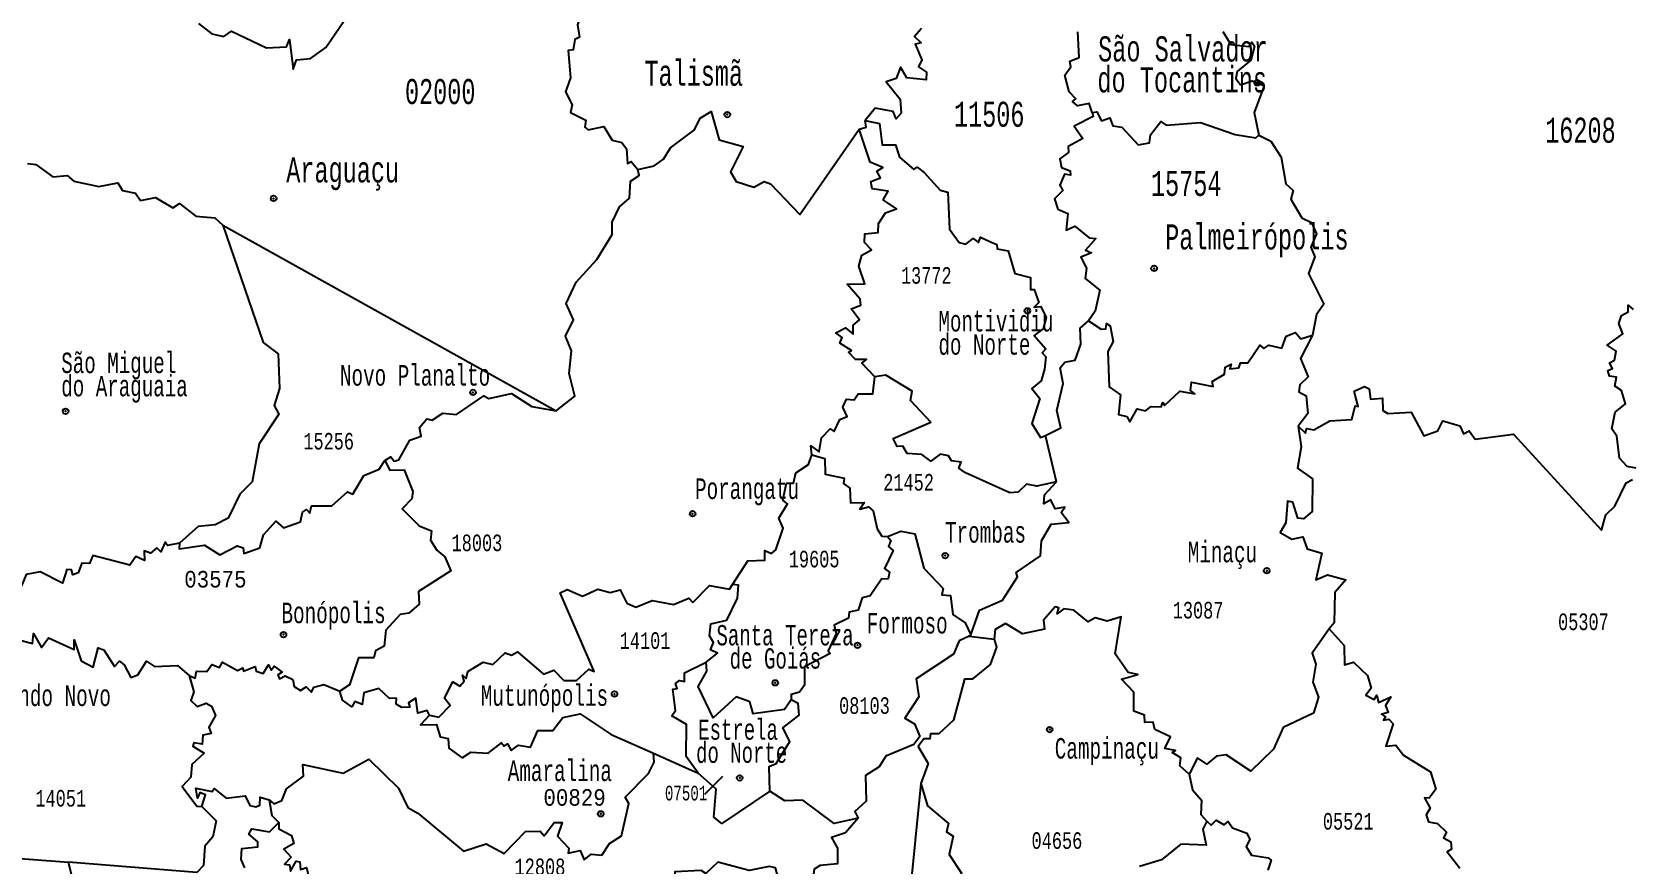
# Model space of a CAD drawing. Header units: millimetres. Extents: x 9851 to 10267, y 23387 to 23778.
# Drawn here: x 10088.58 to 10114.41, y 23584.72 to 23598.18 of the extents above; entities that cross this region are included whole.
import ezdxf
from ezdxf.enums import TextEntityAlignment as Align

# ---------------------------------------------------------------- set-up
doc = ezdxf.new("R2010")
doc.units = ezdxf.units.MM
doc.layers.add('3', color=7, linetype='Continuous')
doc.styles.add('MONOTXT', font='MONOTXT', dxfattribs={"height": 0.2})

# ---------------------------------------------------------------- blocks, each defined once
blk = doc.blocks.new('SEDE')
at = {"layer": '3', "color": 7, "linetype": 'Continuous'}
blk.add_circle((0, 0), 0.00451, dxfattribs=at)

msp = doc.modelspace()

# ---------------------------------------------------------------- linework, layer by layer
at = {"color": 7, "linetype": 'Continuous'}
for p, q in [((10091.665, 23595.056), (10097.061, 23592.05)), ((10105.151, 23590.901), (10104.975, 23591.649)), ((10103.768, 23588.426), (10103.739, 23588.407)), ((10103.739, 23588.407), (10104.143, 23588.355)), ((10098.631, 23586.511), (10099.353, 23586.19)), ((10099.463, 23585.849), (10099.757, 23586.138))]:
    msp.add_line(p, q, dxfattribs=at)
for points in [[(10097.13, 23599.463), (10097.28, 23598.725), (10097.461, 23598.47), (10097.401, 23598.295), (10097.434, 23598.097), (10097.358, 23598.06), (10097.334, 23597.892), (10097.253, 23597.878), (10097.292, 23597.438), (10097.212, 23597.21), (10097.316, 23597.002), (10097.292, 23596.876), (10097.539, 23596.753), (10097.521, 23596.639), (10097.578, 23596.597), (10097.831, 23596.651), (10097.962, 23596.429), (10098.119, 23596.39), (10098.195, 23596.292), (10098.215, 23596.05), (10098.272, 23596.087), (10098.382, 23595.957)], [(10091.271, 23598.316), (10091.49, 23598.149), (10091.684, 23598.109), (10091.805, 23598.194), (10092.373, 23597.923), (10092.698, 23597.939), (10092.746, 23598.056), (10092.805, 23597.578), (10092.856, 23597.732), (10093.087, 23597.75), (10093.334, 23597.929), (10093.707, 23598.472)], [(10102.966, 23598.239), (10102.857, 23598.109), (10102.963, 23598.007), (10102.863, 23597.984), (10102.973, 23597.727), (10102.92, 23597.618), (10103.046, 23597.531), (10103.041, 23597.408), (10102.73, 23597.436), (10102.63, 23597.609), (10102.556, 23597.426), (10102.394, 23597.376), (10102.622, 23597.091), (10102.64, 23596.867), (10102.557, 23596.773), (10102.508, 23596.896), (10102.219, 23596.945), (10102.057, 23596.75)], [(10105.728, 23596.878), (10105.682, 23597.023), (10105.489, 23596.983), (10105.412, 23597.057), (10105.464, 23597.101), (10105.354, 23597.214), (10105.288, 23597.483), (10105.384, 23597.616), (10105.367, 23597.71), (10105.517, 23597.767), (10105.497, 23598.183)], [(10107.842, 23598.186), (10107.973, 23597.976), (10108.264, 23597.946), (10108.308, 23598.017), (10108.352, 23597.949), (10108.295, 23597.723), (10108.075, 23597.542), (10108.053, 23597.427), (10108.126, 23597.326), (10108.318, 23597.39), (10108.508, 23597.309), (10108.347, 23596.877), (10108.426, 23596.513)], [(10098.382, 23595.957), (10098.646, 23596.013), (10098.792, 23596.124), (10098.906, 23596.306), (10099.297, 23596.596), (10099.387, 23596.788), (10099.566, 23596.893), (10099.694, 23596.436), (10100.083, 23596.325), (10099.879, 23595.918), (10099.968, 23595.761), (10100.256, 23595.667), (10100.421, 23595.762), (10100.526, 23595.725), (10101, 23595.225), (10101.958, 23596.606)], [(10101.958, 23596.606), (10102.071, 23596.638), (10102.057, 23596.75)], [(10102.057, 23596.75), (10102.289, 23596.699), (10102.333, 23596.353), (10102.547, 23596.354), (10102.611, 23596.155), (10102.843, 23595.954), (10102.896, 23595.991), (10103.009, 23595.904), (10103.268, 23595.62), (10103.391, 23595.586), (10103.42, 23594.99), (10103.578, 23594.774), (10103.685, 23594.747), (10103.805, 23594.839), (10103.89, 23594.772), (10103.922, 23594.858), (10104.075, 23594.79), (10104.186, 23594.742), (10104.191, 23594.669), (10104.37, 23594.641), (10104.479, 23594.275), (10104.733, 23594.205), (10104.729, 23594.014), (10104.79, 23594.015), (10104.867, 23593.801), (10104.79, 23593.728), (10104.9, 23593.736), (10104.982, 23593.558), (10104.934, 23593.377), (10104.789, 23593.27), (10104.977, 23593.055), (10104.919, 23592.988), (10104.977, 23592.922), (10104.959, 23592.723), (10104.904, 23592.536), (10104.751, 23592.41), (10104.88, 23592.249), (10104.751, 23591.845), (10104.892, 23591.62), (10104.975, 23591.649)], [(10105.728, 23596.878), (10105.743, 23596.811), (10105.435, 23596.655), (10105.577, 23596.455), (10105.341, 23596.328), (10105.348, 23596.232), (10105.206, 23596.127), (10105.234, 23595.99), (10105.373, 23595.933), (10105.375, 23595.863), (10105.28, 23595.879), (10105.205, 23595.699), (10105.252, 23595.615), (10105.12, 23595.481), (10105.171, 23595.314), (10105.334, 23595.245), (10105.309, 23594.974), (10105.45, 23595.037), (10105.68, 23594.848), (10105.786, 23594.838), (10105.619, 23594.65), (10105.715, 23594.607), (10105.547, 23594.534), (10105.637, 23594.356), (10105.614, 23594.194), (10105.852, 23594.005), (10105.774, 23593.663), (10105.669, 23593.508)], [(10105.728, 23596.878), (10105.803, 23596.889), (10105.877, 23596.745), (10106.015, 23596.791), (10106.065, 23596.662), (10106.209, 23596.638), (10106.474, 23596.353), (10106.657, 23596.388), (10106.671, 23596.515), (10106.838, 23596.729), (10106.923, 23596.672), (10107.479, 23596.714), (10108.039, 23596.52), (10108.373, 23596.466), (10108.426, 23596.513)], [(10102.211, 23592.601), (10102.004, 23592.82), (10102.078, 23592.882), (10101.899, 23592.881), (10101.787, 23592.999), (10101.834, 23593.025), (10101.648, 23593.147), (10101.684, 23593.237), (10101.583, 23593.312), (10101.74, 23593.394), (10101.863, 23593.293), (10101.862, 23593.438), (10101.965, 23593.524), (10101.828, 23593.701), (10101.988, 23593.759), (10101.977, 23593.859), (10101.765, 23594.102), (10102.053, 23594.107), (10101.952, 23594.39), (10102.005, 23594.571), (10102.16, 23594.656), (10102.045, 23594.774), (10102.052, 23594.916), (10102.265, 23594.937), (10102.272, 23595.082), (10102.385, 23595.252), (10102.564, 23595.32), (10102.347, 23595.462), (10102.429, 23595.607), (10102.17, 23595.641), (10102.147, 23595.763), (10102.307, 23595.818), (10102.243, 23595.927), (10102.341, 23595.987), (10102.138, 23596.072), (10101.958, 23596.606)], [(10108.426, 23596.513), (10108.619, 23596.415), (10108.787, 23596.155), (10108.859, 23595.724), (10108.98, 23595.615), (10108.939, 23595.473), (10109.121, 23595.175), (10109.278, 23595.097), (10109.359, 23594.912), (10109.267, 23594.699), (10109.329, 23594.541), (10109.225, 23594.274), (10109.473, 23593.777), (10109.357, 23593.609), (10109.29, 23593.277)], [(10088.505, 23596.054), (10088.645, 23596.034), (10088.92, 23595.834), (10089.15, 23595.86), (10089.258, 23595.767), (10089.659, 23595.682), (10089.968, 23595.737), (10090.044, 23595.617), (10090.253, 23595.571), (10090.336, 23595.451), (10090.577, 23595.504), (10090.859, 23595.337), (10090.965, 23595.403), (10091.229, 23595.198), (10091.54, 23595.172), (10091.665, 23595.056)], [(10097.061, 23592.05), (10097.362, 23592.289), (10097.267, 23592.657), (10097.308, 23593.023), (10097.208, 23593.259), (10097.337, 23593.525), (10097.219, 23593.788), (10097.382, 23594.134), (10097.719, 23594.501), (10097.965, 23594.901), (10097.966, 23595.105), (10098.082, 23595.35), (10098.245, 23595.493), (10098.259, 23595.767), (10098.403, 23595.86), (10098.382, 23595.957)], [(10091.665, 23595.056), (10092.319, 23593.157), (10092.562, 23592.974), (10092.583, 23592.413), (10092.497, 23592.138), (10092.574, 23591.996), (10092.257, 23591.516), (10092.141, 23590.904), (10091.94, 23590.701), (10091.755, 23590.312), (10091.545, 23590.206), (10091.267, 23590.177), (10090.966, 23589.908)], [(10114.529, 23591.12), (10114.384, 23591.149), (10114.255, 23591.284), (10114.214, 23591.64), (10114.134, 23591.758), (10114.188, 23592.028), (10114.352, 23592.165), (10114.29, 23592.377), (10114.182, 23592.45), (10114.21, 23592.593), (10114.094, 23592.61), (10114.067, 23592.703), (10114.146, 23592.734), (10114.098, 23592.829), (10114.177, 23592.872), (10114.203, 23593.018), (10114.057, 23593.114), (10114.311, 23593.298), (10114.249, 23593.463), (10114.29, 23593.591), (10114.397, 23593.653), (10114.399, 23593.759), (10114.48, 23593.692)], [(10104.975, 23591.649), (10105.22, 23591.777), (10105.159, 23592.057), (10105.258, 23592.491), (10105.21, 23592.747), (10105.287, 23592.84), (10105.453, 23592.871), (10105.544, 23593.129), (10105.536, 23593.387), (10105.669, 23593.508)], [(10105.669, 23593.508), (10105.876, 23593.369), (10105.95, 23593.378), (10105.96, 23593.465), (10106.02, 23593.423), (10106.07, 23593.173), (10105.981, 23593.009), (10106.004, 23592.439), (10106.185, 23592.31), (10106.154, 23591.989), (10106.288, 23591.959), (10106.339, 23591.873), (10106.458, 23592.081), (10106.589, 23592.049), (10106.684, 23592.122), (10106.845, 23592.117), (10106.872, 23592.186), (10106.9, 23592.136), (10107.148, 23592.37), (10107.387, 23592.326), (10107.317, 23592.38), (10107.335, 23592.513), (10107.685, 23592.442), (10107.667, 23592.527), (10107.868, 23592.641), (10107.877, 23592.757), (10107.974, 23592.803), (10107.956, 23592.73), (10108.102, 23592.747), (10108.129, 23592.825), (10108.248, 23592.827), (10108.438, 23593.115), (10108.505, 23593.059), (10108.587, 23593.111), (10108.798, 23593.066), (10108.868, 23593.26), (10109.017, 23593.316), (10109.103, 23593.217), (10109.29, 23593.277)], [(10109.29, 23593.277), (10109.099, 23592.897), (10109.223, 23592.6), (10109.086, 23592.47), (10109.07, 23592.36), (10109.192, 23592.294), (10109.219, 23592.005), (10109.058, 23591.803)], [(10105.151, 23590.901), (10104.834, 23590.83), (10104.664, 23590.863), (10104.532, 23590.737), (10104.396, 23590.721), (10103.677, 23591.046), (10103.57, 23591.121), (10103.609, 23591.218), (10103.453, 23591.24), (10103.406, 23591.322), (10103.268, 23591.349), (10103.12, 23591.236), (10102.972, 23591.345), (10102.736, 23591.359), (10102.668, 23591.48), (10102.572, 23591.473), (10102.507, 23591.6), (10103.12, 23591.865), (10102.792, 23592.217), (10102.815, 23592.371), (10102.392, 23592.625), (10102.211, 23592.601)], [(10101.195, 23591.341), (10101.178, 23591.485), (10101.313, 23591.387), (10101.349, 23591.616), (10101.49, 23591.761), (10101.554, 23591.715), (10101.648, 23591.91), (10101.765, 23591.961), (10101.693, 23592.107), (10101.752, 23592.237), (10101.879, 23592.228), (10101.943, 23592.328), (10102.179, 23592.326), (10102.211, 23592.601)], [(10109.058, 23591.803), (10109.181, 23591.691), (10109.193, 23591.766), (10109.311, 23591.743), (10109.573, 23591.889), (10109.926, 23591.909), (10109.983, 23592.132), (10110.033, 23592.12), (10109.965, 23592.367), (10110.132, 23592.443), (10110.207, 23592.407), (10110.232, 23592.238), (10110.425, 23592.257), (10110.429, 23592.057), (10110.513, 23592.005), (10110.888, 23592.028), (10111.093, 23591.644), (10111.318, 23591.726), (10111.398, 23591.889), (10111.674, 23591.807), (10111.735, 23591.678), (10111.825, 23591.724), (10111.921, 23591.591), (10112.544, 23591.671), (10113.967, 23590.12), (10114.038, 23590.37), (10114.182, 23590.51), (10114.367, 23590.886), (10114.467, 23590.938)], [(10094.286, 23591.249), (10094.387, 23591.304), (10094.441, 23591.236), (10094.513, 23591.259), (10094.693, 23591.574), (10094.875, 23591.638), (10094.85, 23591.783), (10094.964, 23591.922), (10095.053, 23591.898), (10095.226, 23592.01), (10095.444, 23591.991), (10095.891, 23592.293), (10095.969, 23592.249), (10096.334, 23592.333), (10096.666, 23592.118), (10097.061, 23592.05)], [(10109.058, 23591.803), (10109.108, 23591.467), (10109.05, 23591.123), (10109.291, 23590.952), (10109.288, 23590.421), (10109.146, 23590.303), (10109.055, 23590.315), (10108.973, 23590.573), (10108.887, 23590.59), (10108.858, 23590.237), (10108.769, 23590.082), (10108.958, 23589.975), (10109.137, 23590.011), (10109.203, 23589.819), (10109.441, 23589.747), (10109.348, 23589.318), (10109.532, 23589.399), (10109.831, 23589.314), (10109.655, 23589.11), (10109.644, 23588.62), (10109.56, 23588.522)], [(10099.913, 23589.239), (10100.161, 23589.625), (10100.432, 23589.635), (10100.431, 23589.788), (10100.539, 23589.744), (10100.614, 23589.802), (10100.731, 23590.153), (10100.66, 23590.315), (10100.801, 23590.547), (10100.723, 23590.607), (10100.786, 23590.88), (10100.896, 23590.88), (10100.933, 23591.046), (10101.138, 23591.181), (10101.195, 23591.341)], [(10101.195, 23591.341), (10101.405, 23591.277), (10101.407, 23591.028), (10101.715, 23590.959), (10101.707, 23590.874), (10101.808, 23590.801), (10101.818, 23590.56), (10102.038, 23590.567), (10101.968, 23590.459), (10102.11, 23590.499), (10102.186, 23590.431), (10102.252, 23590.143), (10102.327, 23590.023), (10102.416, 23590.019)], [(10090.966, 23589.908), (10090.963, 23589.817), (10091.369, 23589.877), (10091.617, 23589.719), (10091.9, 23589.864), (10091.994, 23589.832), (10092.009, 23589.74), (10092.264, 23589.836), (10092.327, 23590.046), (10092.527, 23590.266), (10092.649, 23590.158), (10092.925, 23590.253), (10092.958, 23590.409), (10093.02, 23590.453), (10093.073, 23590.396), (10093.1, 23590.515), (10093.429, 23590.513), (10093.681, 23590.74), (10093.768, 23590.704), (10093.947, 23591.006), (10094.194, 23591.107), (10094.286, 23591.249)], [(10094.286, 23591.249), (10094.367, 23591.091), (10094.6, 23591.098), (10094.741, 23590.745), (10094.725, 23590.628), (10094.569, 23590.463), (10094.841, 23590.188), (10095.04, 23590.108), (10095.024, 23589.958), (10095.129, 23589.797), (10095.259, 23589.686), (10095.356, 23589.462), (10094.832, 23589.129), (10094.84, 23588.923), (10094.675, 23588.778), (10094.538, 23588.755), (10094.304, 23588.499), (10094.275, 23588.244), (10094.138, 23588.168), (10094.11, 23588.054), (10093.861, 23588.053), (10093.717, 23587.615), (10093.561, 23587.515)], [(10103.768, 23588.426), (10103.908, 23588.827), (10104.278, 23588.987), (10104.522, 23589.365), (10104.497, 23589.435), (10104.894, 23589.706), (10104.906, 23589.946), (10105.064, 23590.217), (10105.35, 23590.243), (10105.225, 23590.405), (10105.287, 23590.489), (10105.131, 23590.467), (10105.061, 23590.61), (10104.949, 23590.547), (10104.959, 23590.69), (10105.151, 23590.901)], [(10102.416, 23590.019), (10102.632, 23590.104), (10102.859, 23590.059), (10103.006, 23589.502), (10103.32, 23589.176), (10103.294, 23589.075), (10103.437, 23589.063), (10103.476, 23588.754), (10103.676, 23588.621), (10103.768, 23588.426)], [(10090.966, 23589.908), (10090.774, 23589.873), (10090.736, 23589.923), (10090.664, 23589.771), (10090.6, 23589.834), (10090.498, 23589.749), (10090.397, 23589.783), (10090.398, 23589.631), (10090.262, 23589.694), (10090.162, 23589.551), (10089.567, 23589.711), (10089.509, 23589.579), (10089.387, 23589.583), (10089.329, 23589.427), (10089.243, 23589.399), (10089.222, 23589.48), (10089.144, 23589.485), (10089.075, 23589.262), (10088.715, 23589.447), (10088.487, 23589.403), (10088.413, 23589.218), (10088.243, 23589.228), (10088.207, 23589.323)], [(10102.416, 23590.019), (10102.47, 23589.953), (10102.435, 23589.854), (10102.51, 23589.791), (10102.371, 23589.497), (10102.448, 23589.442), (10102.431, 23589.332), (10102.318, 23589.328), (10102.138, 23589.059), (10102.008, 23589.023), (10101.941, 23588.824), (10101.797, 23588.791), (10101.786, 23588.698), (10101.554, 23588.581), (10101.587, 23588.447), (10101.456, 23588.165), (10101.493, 23588.122), (10101.073, 23587.908), (10101.075, 23587.612), (10100.996, 23587.499), (10100.857, 23587.46), (10100.858, 23587.374)], [(10095.008, 23587.127), (10095.163, 23587.095), (10095.346, 23587.281), (10095.252, 23587.4), (10095.386, 23587.665), (10095.499, 23587.598), (10095.573, 23587.676), (10095.542, 23587.772), (10095.603, 23587.717), (10095.628, 23587.832), (10095.879, 23587.985), (10096.033, 23587.948), (10096.231, 23588.133), (10096.337, 23588.097), (10096.432, 23588.153), (10096.853, 23587.791), (10097.022, 23587.855), (10097.18, 23587.688), (10097.387, 23587.689), (10097.585, 23587.872), (10097.673, 23587.832), (10097.121, 23589.108), (10097.235, 23589.162), (10097.483, 23589.051), (10097.734, 23589.165), (10097.932, 23589.112), (10098.093, 23589.155), (10098.201, 23588.938), (10098.348, 23588.874), (10098.612, 23588.984), (10098.954, 23588.915), (10099.204, 23589.019), (10099.267, 23588.948), (10099.541, 23589.222), (10099.86, 23589.166), (10099.913, 23589.239)], [(10099.483, 23587.985), (10099.667, 23588.129), (10099.555, 23588.185), (10099.604, 23588.302), (10099.541, 23588.409), (10099.56, 23588.603), (10099.819, 23588.662), (10099.99, 23589.017), (10100.007, 23589.231), (10099.913, 23589.239)], [(10107.298, 23586.17), (10107.147, 23586.305), (10107.161, 23586.434), (10107.024, 23586.522), (10107.077, 23586.556), (10106.906, 23586.586), (10106.994, 23586.775), (10106.744, 23586.896), (10106.715, 23587.014), (10106.582, 23587.008), (10106.572, 23587.128), (10106.401, 23587.193), (10106.401, 23587.501), (10106.204, 23587.706), (10106.468, 23587.784), (10106.31, 23587.815), (10106.102, 23588.117), (10106.196, 23588.715), (10105.969, 23588.649), (10105.776, 23588.702), (10105.662, 23588.639), (10105.433, 23588.826), (10105.272, 23588.844), (10105.162, 23588.768), (10105.191, 23588.861), (10105.128, 23588.878), (10104.939, 23588.665), (10104.959, 23588.517), (10104.599, 23588.444), (10104.327, 23588.608), (10104.16, 23588.511), (10104.143, 23588.355)], [(10109.56, 23588.522), (10109.289, 23588.127), (10109.347, 23587.954), (10109.299, 23587.661), (10109.388, 23587.419), (10109.31, 23587.157), (10108.815, 23586.924), (10108.662, 23586.578), (10108.296, 23586.219), (10107.894, 23586.487), (10107.74, 23586.465), (10107.584, 23586.336), (10107.431, 23586.434), (10107.298, 23586.17)], [(10109.56, 23588.522), (10109.804, 23588.254), (10109.812, 23587.938), (10109.956, 23587.986), (10110.18, 23587.768), (10110.239, 23587.565), (10110.155, 23587.452), (10110.287, 23587.382), (10110.331, 23587.451), (10110.357, 23587.331), (10110.56, 23587.423), (10110.475, 23587.283), (10110.515, 23587.171), (10110.406, 23587.145), (10110.473, 23587.098), (10110.442, 23587.043), (10110.524, 23587.061), (10110.594, 23586.987), (10110.479, 23586.624), (10110.642, 23586.639), (10110.762, 23586.477), (10111.202, 23586.211), (10111.286, 23585.931), (10111.18, 23585.785), (10111.103, 23585.79), (10111.195, 23585.619), (10111.128, 23585.516), (10111.17, 23585.398), (10111.312, 23585.371), (10111.458, 23585.235), (10111.409, 23585.142), (10111.529, 23585.077), (10111.539, 23584.957), (10111.47, 23584.914), (10111.568, 23584.791), (10111.673, 23584.649)], [(10088.409, 23588.336), (10088.59, 23588.288), (10088.606, 23588.448), (10088.734, 23588.22), (10088.847, 23588.375), (10089.261, 23588.19), (10089.262, 23588.346), (10089.378, 23588.003), (10089.572, 23587.904), (10089.649, 23588.213), (10089.742, 23588.181), (10089.915, 23587.912), (10089.994, 23587.999), (10090.072, 23587.939), (10090.178, 23587.738), (10090.291, 23587.781), (10090.433, 23587.998), (10090.564, 23587.911), (10090.932, 23587.931), (10091.125, 23587.769)], [(10103.739, 23588.407), (10103.578, 23588.327), (10103.487, 23588.111), (10102.884, 23587.712), (10102.923, 23587.421), (10102.698, 23587.078), (10102.854, 23586.984), (10102.942, 23586.779), (10102.844, 23586.652), (10102.392, 23586.464), (10102.281, 23586.288), (10102.063, 23586.148), (10102.071, 23585.737), (10101.89, 23585.57), (10101.943, 23585.46)], [(10104.143, 23588.355), (10104.183, 23588.229), (10104.08, 23587.946), (10103.786, 23587.71), (10103.663, 23587.706), (10103.487, 23587.047), (10103.248, 23586.826), (10103.112, 23586.822), (10103.101, 23586.745), (10103.008, 23586.741), (10102.912, 23586.617), (10103.078, 23586.344), (10102.957, 23586.019)], [(10091.125, 23587.769), (10091.222, 23587.724), (10091.241, 23587.838), (10091.407, 23587.832), (10091.488, 23587.948), (10091.611, 23587.895), (10091.663, 23587.986), (10091.903, 23587.85), (10091.993, 23587.891), (10092.002, 23587.836), (10092.192, 23587.915), (10092.208, 23587.836), (10092.321, 23587.801), (10092.404, 23587.942), (10092.45, 23587.856), (10092.497, 23587.92), (10092.627, 23587.824), (10092.559, 23587.777), (10092.582, 23587.714), (10092.674, 23587.761), (10092.801, 23587.702), (10092.821, 23587.59), (10092.925, 23587.526), (10093.015, 23587.586), (10093.101, 23587.499), (10093.141, 23587.577), (10093.302, 23587.624), (10093.561, 23587.515)], [(10099.353, 23586.19), (10099.162, 23586.456), (10099.166, 23586.976), (10098.932, 23587.114), (10098.991, 23587.201), (10098.944, 23587.549), (10099.013, 23587.56), (10098.99, 23587.641), (10099.052, 23587.685), (10099.137, 23587.671), (10099.136, 23587.811), (10099.483, 23587.985)], [(10100.858, 23587.374), (10100.753, 23587.217), (10100.247, 23587.147), (10100.189, 23587.343), (10099.971, 23587.425), (10099.6, 23587.081), (10099.356, 23587.588), (10099.495, 23587.837), (10099.483, 23587.985)], [(10091.125, 23587.769), (10091.198, 23587.506), (10091.152, 23587.361), (10091.253, 23587.265), (10091.395, 23587.322), (10091.483, 23587.271), (10091.55, 23587.122), (10091.442, 23586.931), (10091.481, 23586.827), (10091.342, 23586.803), (10091.335, 23586.656), (10091.197, 23586.677), (10091.18, 23586.623), (10091.367, 23586.514), (10091.168, 23586.33), (10091.147, 23586.121), (10091.007, 23585.972), (10091.246, 23585.652), (10091.326, 23585.651)], [(10095.008, 23587.127), (10094.973, 23587.204), (10094.821, 23587.156), (10094.789, 23587.403), (10094.669, 23587.328), (10094.692, 23587.256), (10094.56, 23587.249), (10094.471, 23587.304), (10094.474, 23587.403), (10094.362, 23587.394), (10094.191, 23587.559), (10093.949, 23587.489), (10093.92, 23587.3), (10093.804, 23587.346), (10093.754, 23587.263), (10093.601, 23587.367), (10093.561, 23587.515)], [(10100.517, 23585.896), (10100.505, 23586.298), (10100.619, 23586.343), (10100.84, 23586.702), (10100.723, 23586.919), (10100.987, 23587.128), (10100.975, 23587.315), (10100.858, 23587.374)], [(10095.008, 23587.127), (10094.862, 23586.972), (10095.122, 23586.975), (10095.182, 23586.777), (10095.314, 23586.75), (10095.323, 23586.592), (10095.537, 23586.434), (10095.681, 23586.529), (10095.957, 23586.509), (10096.177, 23586.679), (10096.22, 23586.626), (10096.273, 23586.664), (10096.332, 23586.557), (10096.451, 23586.639), (10096.642, 23586.609), (10096.764, 23586.879), (10097.002, 23586.876), (10097.168, 23587.087), (10097.446, 23587.147), (10097.95, 23586.814), (10098.631, 23586.511)], [(10092.415, 23585.754), (10092.493, 23585.689), (10092.623, 23585.743), (10092.695, 23585.933), (10092.972, 23586.137), (10092.96, 23586.33), (10093.611, 23586.189), (10094.027, 23586.415), (10094.511, 23585.945), (10094.661, 23585.63), (10094.82, 23585.541), (10095.56, 23584.927), (10095.928, 23585.042), (10096.215, 23584.889), (10096.56, 23585.242), (10096.802, 23585.248), (10096.864, 23585.175), (10097.025, 23585.387), (10097.156, 23585.387), (10097.078, 23585.171), (10097.265, 23584.972), (10097.251, 23584.895), (10097.445, 23584.939), (10097.514, 23584.787), (10097.622, 23584.876), (10097.795, 23584.863), (10097.919, 23585.051), (10098.114, 23585.176), (10098.233, 23585.696), (10098.172, 23585.8), (10098.551, 23586.182), (10098.643, 23586.364), (10098.631, 23586.511)], [(10100.517, 23585.896), (10099.738, 23585.376), (10099.609, 23585.478), (10099.647, 23585.931), (10099.353, 23586.19)], [(10107.298, 23586.17), (10107.352, 23585.916), (10107.494, 23585.749), (10107.487, 23585.52), (10107.581, 23585.412)], [(10091.326, 23585.651), (10091.389, 23585.839), (10091.294, 23585.875), (10091.255, 23585.781), (10091.23, 23585.943), (10091.495, 23585.892), (10091.527, 23585.937), (10091.721, 23585.781), (10092.027, 23585.823), (10092.102, 23585.667), (10092.201, 23585.642), (10092.267, 23585.671), (10092.273, 23585.798), (10092.415, 23585.754)], [(10102.957, 23586.019), (10102.771, 23584.177), (10100.669, 23583.877), (10099.951, 23581.521), (10099.39, 23581.07), (10099.28, 23581.118), (10098.98, 23580.947), (10098.756, 23581)], [(10101.943, 23585.46), (10101.557, 23585.375), (10101.05, 23585.753), (10100.755, 23585.738), (10100.517, 23585.896)], [(10102.957, 23586.019), (10103.066, 23585.657), (10103.404, 23585.376), (10103.37, 23585.237), (10103.481, 23585.171), (10103.413, 23584.872), (10103.617, 23584.568), (10103.521, 23584.408), (10103.635, 23584.026), (10103.585, 23583.925), (10103.708, 23583.849), (10103.731, 23583.724), (10103.669, 23583.555), (10103.525, 23583.521)], [(10091.326, 23585.651), (10091.557, 23585.414), (10091.503, 23585.16), (10091.377, 23585.009), (10091.352, 23584.693), (10091.246, 23584.579), (10089.171, 23584.75)], [(10092.415, 23585.754), (10092.461, 23585.501), (10092.572, 23585.392)], [(10092.024, 23584.656), (10091.965, 23584.79), (10091.972, 23584.968), (10092.233, 23584.998), (10092.233, 23585.079), (10092.088, 23585.199), (10092.137, 23585.285), (10092.42, 23585.238), (10092.572, 23585.392)], [(10092.572, 23585.392), (10092.575, 23585.289), (10092.778, 23585.179), (10092.813, 23585.051), (10092.652, 23584.959), (10092.77, 23584.829), (10092.667, 23584.714), (10092.744, 23584.707), (10092.762, 23584.602), (10092.851, 23584.764), (10092.912, 23584.753), (10092.925, 23584.628), (10093.022, 23584.662), (10093.06, 23584.499), (10093.295, 23584.331), (10093.158, 23584.117), (10093.22, 23584.086), (10093.192, 23583.961), (10093.306, 23583.994)], [(10101.943, 23585.46), (10101.74, 23585.221), (10101.511, 23585.147), (10101.607, 23584.972), (10101.607, 23584.722), (10101.326, 23584.696), (10101.234, 23584.633), (10101.218, 23584.51), (10101.081, 23584.46), (10100.642, 23584.518), (10100.607, 23584.654), (10100.502, 23584.679), (10100.178, 23584.614), (10099.673, 23584.75), (10099.477, 23584.563), (10099.406, 23584.612), (10098.98, 23584.59), (10098.918, 23583.781), (10098.986, 23583.492)], [(10107.581, 23585.412), (10107.516, 23585.282), (10107.572, 23585.025), (10107.162, 23585.041), (10106.847, 23584.783), (10106.496, 23584.678)], [(10107.581, 23585.412), (10107.655, 23585.346), (10107.733, 23585.429), (10107.865, 23585.354), (10107.929, 23585.408), (10107.996, 23585.305), (10108.228, 23585.217), (10108.277, 23585.112), (10108.221, 23585.001), (10108.303, 23584.863), (10108.573, 23584.82), (10108.624, 23584.778), (10108.569, 23584.618)], [(10087.893, 23584.846), (10089.171, 23584.75)], [(10089.319, 23583.541), (10089.243, 23583.972), (10089.264, 23584.373), (10089.171, 23584.75)]]:
    msp.add_lwpolyline(points, dxfattribs=at)
for p in [(10108.383, 23597.335), (10099.827, 23596.843), (10092.488, 23595.488), (10106.73, 23594.355), (10104.68, 23593.668), (10095.713, 23592.349), (10089.124, 23592.043), (10099.266, 23590.385), (10103.352, 23589.707), (10108.552, 23589.463), (10092.649, 23588.43), (10101.933, 23588.257), (10098.002, 23587.468), (10100.602, 23587.649), (10105.041, 23586.893), (10100.027, 23586.11), (10097.78, 23585.53)]:
    msp.add_point(p, dxfattribs=at)

# ---------------------------------------------------------------- block references
at = {"color": 7, "linetype": 'Continuous', "zscale": 10}
for p, xscale, yscale, rotation in [((10108.397, 23597.357), 10, 10, 0.6013893540582848), ((10099.827, 23596.843), 9.999981507008881, 9.999981507008881, 0.4493045804164953), ((10092.488, 23595.488), 10, 10, 0.3086943838918273), ((10106.73, 23594.355), 9.999976910833853, 9.999976910833853, 0.5667037687609201), ((10104.68, 23593.668), 10, 10, 0.5282805109618133), ((10095.713, 23592.349), 10, 10, 0.3564531435471238), ((10089.124, 23592.043), 9.999985201880168, 9.999985201880168, 0.2267849377982444), ((10099.266, 23590.385), 9.999985135960346, 9.999985135960346, 0.4167532633276237), ((10103.352, 23589.707), 10, 10, 0.4922609302955398), ((10108.552, 23589.463), 10.00001684269011, 10.00001684269011, 0.5893810228696171), ((10092.649, 23588.43), 9.99997802149684, 9.99997802149684, 0.2780122177772941), ((10101.933, 23588.257), 10, 10, 0.4602432412181757), ((10098.002, 23587.468), 9.999987333214968, 9.999987333214968, 0.3801999945090906), ((10100.602, 23587.649), 10, 10, 0.4322275198217741), ((10105.041, 23586.893), 9.999986025227274, 9.999986025227274, 0.5157412046256015), ((10100.027, 23586.11), 9.999982770327797, 9.999982770327797, 0.4148856764908868), ((10097.78, 23585.53), 10.0000193163013, 10.0000193163013, 0.3673919042163953)]:
    msp.add_blockref('SEDE', p, dxfattribs=dict(at, xscale=xscale, yscale=yscale, rotation=rotation))

# ---------------------------------------------------------------- texts
at = {"color": 7, "linetype": 'Continuous', "style": 'MONOTXT', "width": 0.649997}
for s, p in [(' S%%227o Salvador', (10108.568, 23597.703)), (' do Tocantins', (10108.556, 23597.204))]:
    msp.add_text(s, height=0.40638, rotation=359.9992, dxfattribs=at).set_placement(p, align=Align.RIGHT)
at = {"color": 7, "linetype": 'Continuous', "style": 'MONOTXT'}
for s, height, width, p in [('Talism%%227', 0.40511, 0.65, (10098.486, 23597.715)), ('Bon%%243polis', 0.33263, 0.649998, (10092.616, 23588.947))]:
    msp.add_text(s, height=height, dxfattribs=dict(at, width=width)).set_placement(p, align=Align.TOP_LEFT)
for s, height, width, p in [('02000', 0.4052, 0.649997, (10095.183, 23597.216)), ('16208', 0.4053, 0.650003, (10113.626, 23596.591)), ('15754', 0.4054, 0.650002, (10107.249, 23595.727)), ('15256', 0.2683, 0.705879, (10093.379, 23591.559)), ('21452', 0.2684, 0.705876, (10102.759, 23590.894)), ('18003', 0.2685, 0.705881, (10095.777, 23589.914)), ('19605', 0.2685, 0.70588, (10101.231, 23589.652)), ('13087', 0.2686, 0.70588, (10107.441, 23588.825)), ('05307', 0.2686, 0.705881, (10113.674, 23588.637)), ('14101', 0.2687, 0.705879, (10098.496, 23588.333)), ('08103', 0.2688, 0.705875, (10102.045, 23587.281)), ('14051', 0.269, 0.705888, (10089.045, 23585.782)), ('07501', 0.2373, 0.666671, (10099.16, 23585.866))]:
    msp.add_text(s, height=height, dxfattribs=dict(at, width=width)).set_placement(p, align=Align.MIDDLE)
for s, height, rotation, width, p in [('11506', 0.4053, 360, 0.650003, (10104.063, 23596.849)), ('13772', 0.268, 0, 0.705877, (10103.045, 23594.241)), ('05521', 0.269, 360, 0.705882, (10109.87, 23585.409)), ('04656', 0.269, 360, 0.70588, (10105.158, 23585.097)), ('12808', 0.2691, 360, 0.705883, (10096.796, 23584.672))]:
    msp.add_text(s, height=height, rotation=rotation, dxfattribs=dict(at, width=width)).set_placement(p, align=Align.MIDDLE)
for s, height, rotation, width, p in [('Aragua%%231u', 0.40543, 0, 0.649999, (10092.693, 23595.746)), ('Montividiu ', 0.33036, 359.9979, 0.649999, (10103.242, 23593.335)), ('do Norte', 0.3304, 359.9979, 0.649999, (10103.242, 23592.959)), ('S%%227o Miguel ', 0.33058, 359.9982, 0.649998, (10089.054, 23592.661)), ('do Araguaia', 0.33058, 359.9982, 0.649998, (10089.054, 23592.285)), ('Formoso', 0.3327, 0, 0.649996, (10102.081, 23588.448))]:
    msp.add_text(s, height=height, rotation=rotation, dxfattribs=dict(at, width=width)).set_placement(p)
for s, height, width, p in [('Palmeir%%243polis', 0.4056, 0.650002, (10106.909, 23594.661)), ('Porangatu', 0.3324, 0.650003, (10099.305, 23590.624)), ('Trombas', 0.3325, 0.649997, (10103.349, 23589.918)), ('03575', 0.2679, 0.868963, (10091.043, 23589.192)), ('Mundo Novo', 0.3329, 0.649996, (10087.984, 23587.275)), ('00829', 0.2683, 0.868963, (10096.852, 23585.661))]:
    msp.add_text(s, height=height, dxfattribs=dict(at, width=width)).set_placement(p)
at = {"color": 7, "linetype": 'Continuous', "style": 'MONOTXT', "width": 0.649997}
for s, height, p in [('Novo Planalto', 0.33216, (10095.991, 23592.458)), ('Mina%%231u', 0.3325, (10108.396, 23589.599))]:
    msp.add_text(s, height=height, dxfattribs=at).set_placement(p, align=Align.RIGHT)
for s, height, rotation, p in [('Santa Tereza ', 0.32877, 359.9984, (10100.853, 23588.255)), ('de Goi%%225s', 0.32877, 359.9984, (10100.605, 23587.88)), ('Estrela ', 0.3274, 359.9996, (10100.093, 23586.728)), ('do Norte', 0.3274, 359.9996, (10100.059, 23586.355))]:
    msp.add_text(s, height=height, rotation=rotation, dxfattribs=at).set_placement(p, align=Align.CENTER)
at = {"color": 7, "linetype": 'Continuous', "style": 'MONOTXT', "width": 0.649998}
msp.add_text('Mutun%%243polis', height=0.33285, dxfattribs=at).set_placement((10097.899, 23587.444), align=Align.MIDDLE_RIGHT)
at = {"color": 7, "linetype": 'Continuous', "style": 'MONOTXT'}
for s, height, width, p in [('Campina%%231u', 0.33294, 0.650003, (10105.123, 23586.756)), ('Amaralina', 0.333, 0.649994, (10096.275, 23586.393))]:
    msp.add_text(s, height=height, rotation=0, dxfattribs=dict(at, width=width)).set_placement(p, align=Align.TOP_LEFT)

doc.saveas('drawing.dxf')
